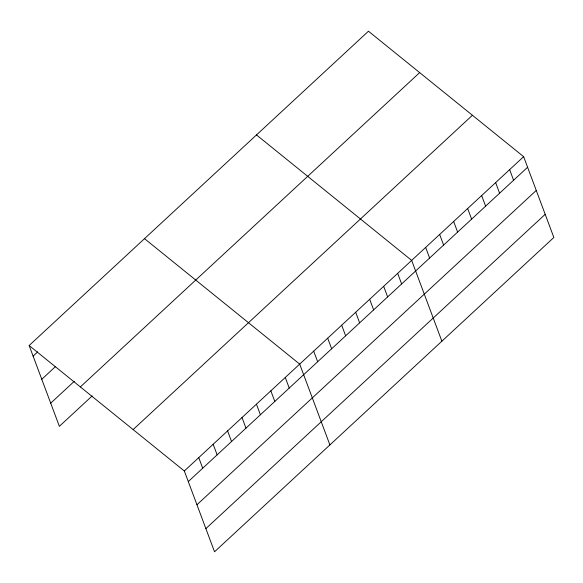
<?xml version="1.0" encoding="UTF-8"?>
<svg xmlns="http://www.w3.org/2000/svg" width="583" height="583" viewBox="0 0 583 583"><rect width="100%" height="100%" fill="white"/><g stroke="black" fill="none" stroke-linecap="round" stroke-linejoin="round"><path stroke-width="0.87" d="M29.15 345.522L368.463 31.212L523.636 156.674L553.85 237.478L214.537 551.788L184.323 470.984L29.15 345.522L59.364 426.326L92.136 395.966M33.114 356.126L37.698 351.87M41.772 379.293L55.538 366.539M50.699 403.159L74.296 381.304M80.359 386.923L419.673 72.613M133.121 429.584L472.427 115.266M184.323 470.984L523.636 156.674M188.287 481.58L527.6 167.27M196.952 504.754L536.265 190.437M205.872 528.621L545.185 214.311M256.491 134.935L411.664 260.397L441.878 341.201M144.518 238.658L299.691 364.12L329.905 444.924M509.644 169.638L513.601 180.234M495.645 182.603L499.609 193.199M481.645 195.567L485.61 206.171M467.653 208.532L471.618 219.135M453.654 221.496L457.619 232.1M439.655 234.461L443.619 245.064M425.663 247.432L429.627 258.029M397.672 273.361L401.629 283.957M383.672 286.326L387.637 296.922M369.673 299.29L373.637 309.894M355.681 312.255L359.638 322.858M341.682 325.219L345.646 335.823M327.682 338.184L331.647 348.787M313.69 351.155L317.655 361.751M285.269 377.478L289.234 388.074M270.847 390.836L274.812 401.432M256.433 404.194L260.39 414.79M242.011 417.552L245.975 428.148M227.589 430.91L231.553 441.506M213.167 444.268L217.131 454.864M198.745 457.626L202.709 468.222"/></g></svg>
